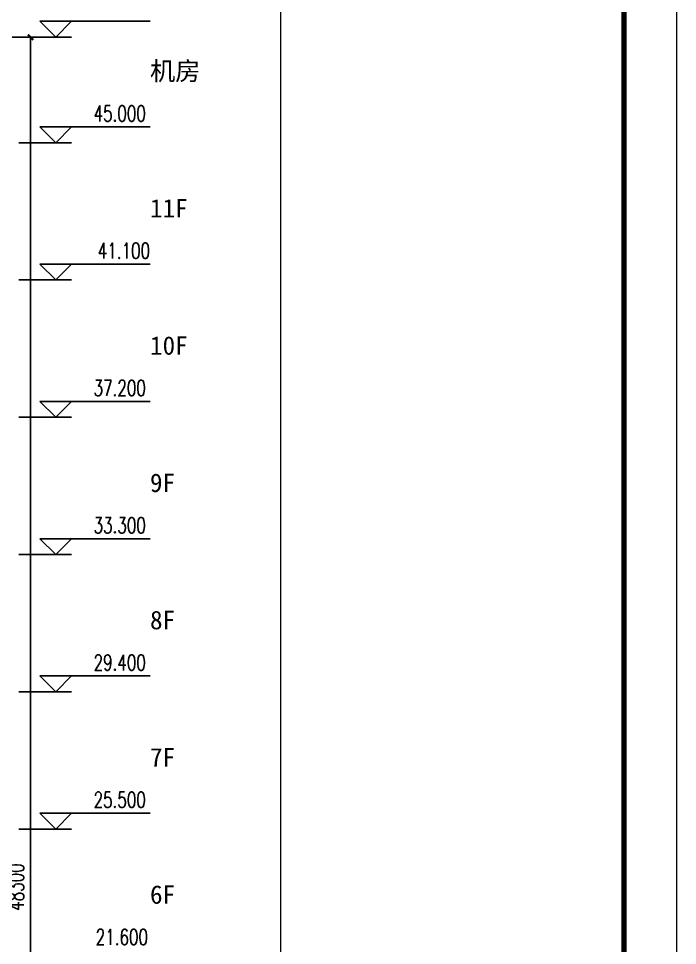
# Model space of a CAD drawing. Extents: x 1738711 to 2346805, y 1189731 to 2516152.
# Drawn here: x 2245363 to 2264082, y 2092793 to 2119130 of the extents above; entities that cross this region are included whole.
import ezdxf
from ezdxf.enums import TextEntityAlignment as Align

# ---------------------------------------------------------------- set-up
doc = ezdxf.new("R2010")
doc.units = 0
doc.header["$LTSCALE"] = 1000
doc.header["$MEASUREMENT"] = 0
for name, color, linetype in [('DIM_ELEV', 3, 'Continuous'), ('PUB_DIM', 3, 'Continuous'), ('PUB_TEXT', 7, 'Continuous'), ('TK', 4, 'Continuous')]:
    doc.layers.add(name, color=color, linetype=linetype)
doc.styles.add('_TCH_DIM', font='SIMPLEX', dxfattribs={"bigfont": 'GBCBIG'})
doc.styles.add('_TCH_DIM_T3', font='SIMPLEX', dxfattribs={"width": 0.705882, "bigfont": 'GBCBIG'})
doc.styles.add('STW', font='simhei_0.ttf')
doc.styles.add('宋体', font='SIMSUN.TTF', dxfattribs={"width": 0.75})
doc.dimstyles.new('_TCH_ARCH&&150', dxfattribs={"dimtxt": 446.25, "dimasz": 150, "dimexe": 375, "dimexo": 450, "dimgap": 189.375, "dimtad": 1, "dimdec": 0, "dimzin": 0, "dimdsep": 46, "dimtxsty": '_TCH_DIM_T3', "dimblk": 'ARCHTICK', "dimcen": 0.09, "dimclrt": 7, "dimazin": 2, "dimtfac": 1, "dimtdec": 0, "dimtix": 1, "dimtmove": 2, "dimatfit": 3, "dimfxl": 1, "dimtolj": 1, "dimtzin": 0, "dimarcsym": 0})

# ---------------------------------------------------------------- blocks, each defined once
blk = doc.blocks.new('hjashrtahreahe')
at = {"layer": 'TK', "color": 7, "const_width": 25}
blk.add_lwpolyline([(0, 59400), (84100, 59400), (84100, 0), (0, 0)], close=True, dxfattribs=at)
at = {"layer": 'TK', "color": 3, "const_width": 100}
blk.add_lwpolyline([(2500, 1000), (2500, 58400), (83100, 58400), (83100, 1000)], close=True, dxfattribs=at)
at = {"layer": 'TK', "color": 7, "const_width": 25}
blk.add_lwpolyline([(76600, 58400), (76600, 1000)], dxfattribs=at)
at = {"layer": 'TK', "style": '宋体', "width": 0.75}
for tag, height, p in [('项目负责人', 350, (6003, 57089)), ('专业负责人', 350, (6003, 56224)), ('设计人', 350, (6003, 55419)), ('版号1', 250, (77304, 22193)), ('时间1', 250, (82405, 22193)), ('版号2', 250, (77304, 21593)), ('时间2', 250, (82405, 21593)), ('版号3', 250, (77304, 20993)), ('时间3', 250, (82405, 20993)), ('建筑会签', 0.0001, (78978, 2403)), ('电气会签', 0.0001, (82128, 2403)), ('结构会签', 0.0001, (78978, 1803)), ('暖通会签', 0.0001, (82128, 1803)), ('给排水会签', 0.0001, (78978, 1250)), ('智能化会签', 0.0001, (82128, 1250))]:
    blk.add_attdef(tag, text='', height=height, dxfattribs=at).set_placement(p, align=Align.CENTER)
for tag, p in [('合作设计单位', (80816, 48986)), ('版号说明1', (79854, 22318)), ('版号说明2', (79854, 21718)), ('版号说明3', (79854, 21118)), ('浙江绿储科技有限公司', (80545, 16036)), ('百兆瓦级集中式熔盐储能关键', (80545, 14953)), ('设备研发及制造基地项目', (80545, 14603)), ('1#研发楼', (80545, 13636)), ('图名', (80545, 12436)), ('工程编号', (78978, 11461)), ('子项编号', (82128, 11461)), ('建筑', (78978, 10711)), ('图号', (82128, 10711)), ('施工图', (78978, 9961)), ('2023.03', (82128, 9961)), ('审定', (79353, 8461)), ('审核', (79353, 7711)), ('工程负责', (79353, 6961)), ('专业负责', (79353, 6211)), ('设计', (79353, 5461)), ('制图', (79353, 4711)), ('校对', (79353, 3961))]:
    blk.add_attdef(tag, text='', height=250, dxfattribs=at).set_placement(p, align=Align.MIDDLE_CENTER)
blk = doc.blocks.new('_ArchTick')
at = {"color": 0, "linetype": 'ByBlock', "const_width": 0.4}
blk.add_lwpolyline([(-0.5, -0.5), (0.5, 0.5)], dxfattribs=at)
blk = doc.blocks.new('*D3588')
at = {"layer": 'Defpoints', "color": 0, "transparency": 16777216}
for p in [(2241686, 2118601), (2245705, 2118601), (2241686, 2070301)]:
    blk.add_point(p, dxfattribs=at)
at = {"layer": 'PUB_DIM', "color": 0, "lineweight": -2, "transparency": 16777216}
for p, q in [((2242136, 2118601), (2246080, 2118601)), ((2245705, 2070301), (2245705, 2118601)), ((2242136, 2070301), (2246080, 2070301))]:
    blk.add_line(p, q, dxfattribs=at)
at = {"layer": 'PUB_DIM', "color": 0, "lineweight": -2, "transparency": 16777216, "xscale": 150, "yscale": 150, "zscale": 150}
for p, rotation in [((2245705, 2118601), 90), ((2245705, 2070301), 270)]:
    blk.add_blockref('_ArchTick', p, dxfattribs=dict(at, rotation=rotation))
at = {"layer": 'PUB_DIM', "color": 7, "transparency": 16777216, "insert": (2245292, 2094451), "char_height": 446.2, "attachment_point": 5, "rotation": 90, "style": '_TCH_DIM_T3'}
blk.add_mtext('\\A1;48300', dxfattribs=at)

msp = doc.modelspace()

# ---------------------------------------------------------------- linework, layer by layer
at = {"layer": 'DIM_ELEV'}
for p, q in [((2246418.5, 2118601.5), (2245968.5, 2119051.5)), ((2245968.5, 2119051.5), (2249100.5, 2119051.5)), ((2246418.5, 2118601.5), (2246868.5, 2119051.5)), ((2245368.5, 2118601.5), (2246868.5, 2118601.5)), ((2246418.5, 2115601.5), (2245968.5, 2116051.5)), ((2245968.5, 2116051.5), (2249100.5, 2116051.5)), ((2246418.5, 2115601.5), (2246868.5, 2116051.5)), ((2245368.5, 2115601.5), (2246868.5, 2115601.5)), ((2246418.5, 2111701.5), (2245968.5, 2112151.5)), ((2245968.5, 2112151.5), (2249100.5, 2112151.5)), ((2246418.5, 2111701.5), (2246868.5, 2112151.5)), ((2245368.5, 2111701.5), (2246868.5, 2111701.5)), ((2246418.5, 2107801.5), (2245968.5, 2108251.5)), ((2245968.5, 2108251.5), (2249100.5, 2108251.5)), ((2246418.5, 2107801.5), (2246868.5, 2108251.5)), ((2245368.5, 2107801.5), (2246868.5, 2107801.5)), ((2246418.5, 2103901.5), (2245968.5, 2104351.5)), ((2245968.5, 2104351.5), (2249100.5, 2104351.5)), ((2246418.5, 2103901.5), (2246868.5, 2104351.5)), ((2245368.5, 2103901.5), (2246868.5, 2103901.5)), ((2246418.5, 2100001.5), (2245968.5, 2100451.5)), ((2245968.5, 2100451.5), (2249100.5, 2100451.5)), ((2246418.5, 2100001.5), (2246868.5, 2100451.5)), ((2245368.5, 2100001.5), (2246868.5, 2100001.5)), ((2246418.5, 2096101.5), (2245968.5, 2096551.5)), ((2245968.5, 2096551.5), (2249100.5, 2096551.5)), ((2246418.5, 2096101.5), (2246868.5, 2096551.5)), ((2245368.5, 2096101.5), (2246868.5, 2096101.5))]:
    msp.add_line(p, q, dxfattribs=at)

# ---------------------------------------------------------------- block references
at = {"xscale": 1.5, "yscale": 1.5, "zscale": 1.5}
msp.add_blockref('hjashrtahreahe', (2137913.5, 2048209.1), dxfattribs=at)

# ---------------------------------------------------------------- texts
at = {"style": 'STW'}
for s, p in [('机房', (2249097.6, 2117377.3)), ('11F', (2249097.6, 2113477.3)), ('10F', (2249097.6, 2109577.3)), ('9F', (2249097.6, 2105677.3)), ('8F', (2249097.6, 2101777.3)), ('7F', (2249097.6, 2097877.3)), ('6F', (2249097.6, 2093977.3))]:
    msp.add_text(s, height=525.74, dxfattribs=at).set_placement(p)
at = {"layer": 'PUB_TEXT', "color": 7, "style": '_TCH_DIM', "width": 0.705882}
for s, p in [('45.000', (2247495.5, 2116209)), ('41.100', (2247615.5, 2112309)), ('37.200', (2247495.5, 2108409)), ('33.300', (2247495.5, 2104509)), ('29.400', (2247495.5, 2100609)), ('25.500', (2247495.5, 2096709)), ('21.600', (2247555.5, 2092809))]:
    msp.add_text(s, height=446.25, dxfattribs=at).set_placement(p)

# ---------------------------------------------------------------- dimensions: what is measured, and where the dimension line sits
at = {"layer": 'PUB_DIM'}
dim = msp.add_aligned_dim(p1=(2241685.6, 2070301.5), p2=(2241685.6, 2118601.5), distance=-4019.1, dimstyle='_TCH_ARCH&&150', dxfattribs=at)
dim.commit()
dim.dimension.update_dxf_attribs({"geometry": '*D3588', "text_midpoint": (2245292.2, 2094451.5)})

doc.saveas('drawing.dxf')
